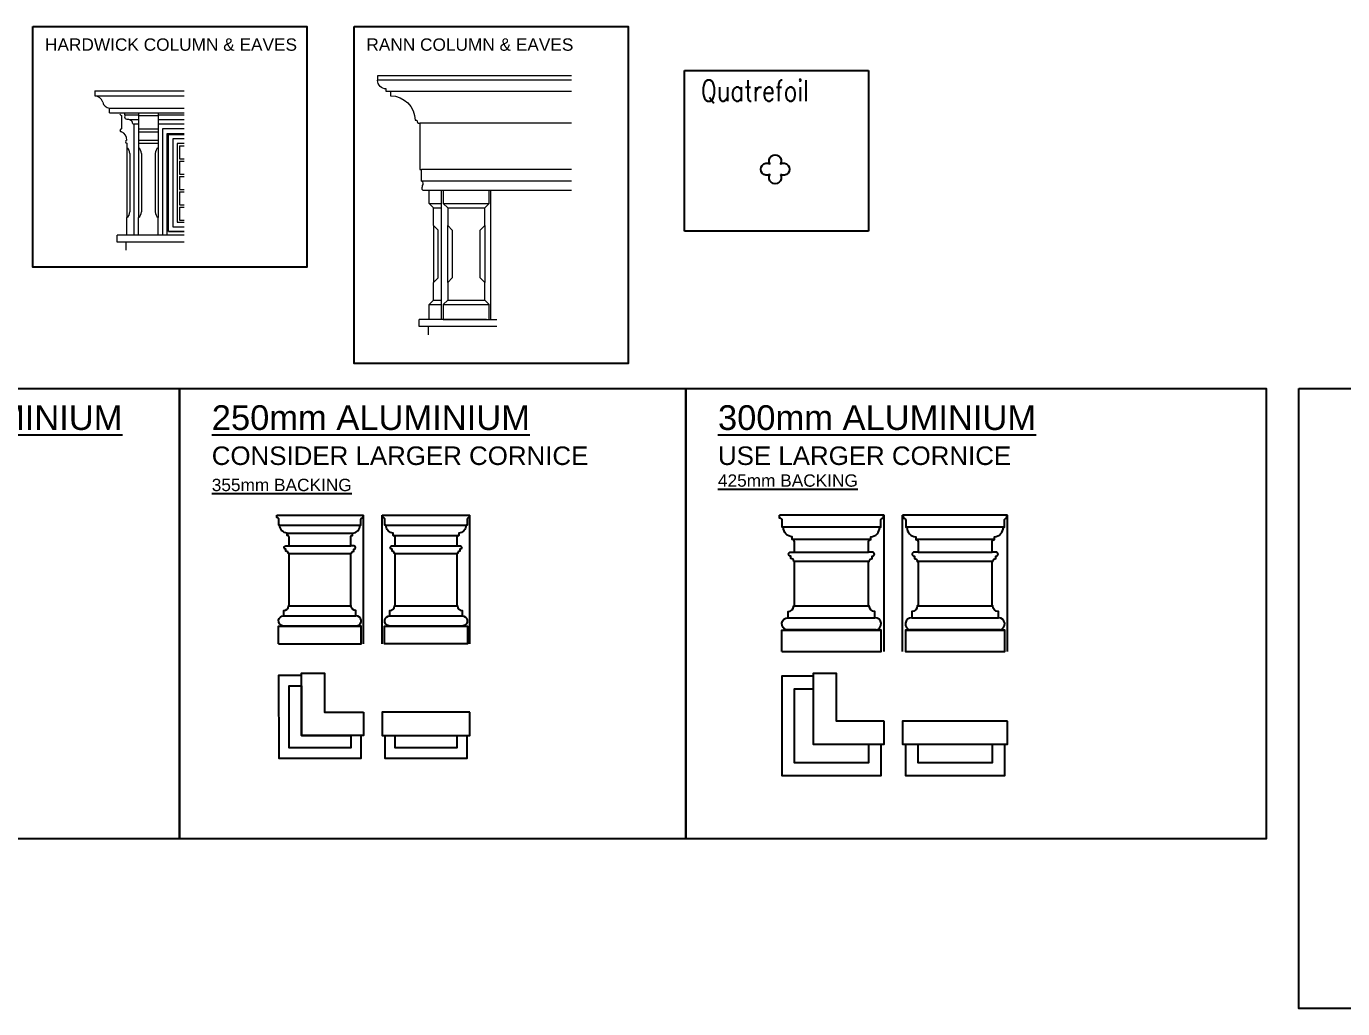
# Model space of a CAD drawing. Header units: millimetres. Extents: x -38686 to 870903, y -23218 to 232707.
# Drawn here: x 9538 to 14869, y 17495 to 21471 of the extents above; entities that cross this region are included whole.
import ezdxf

# ---------------------------------------------------------------- set-up
doc = ezdxf.new("R2010")
doc.units = ezdxf.units.MM
doc.header["$LTSCALE"] = 10
for name, color, linetype in [('40 - Detail Outline', 142, 'Continuous'), ('41 - Detail', 7, 'Continuous'), ('House', 7, 'Continuous'), ('Map', 7, 'Continuous')]:
    doc.layers.add(name, color=color, linetype=linetype)
doc.styles.add('1-20', font='romans.shx', dxfattribs={"width": 0.8, "height": 35})
doc.styles.add('1-50', font='romans.shx', dxfattribs={"width": 0.8, "height": 85})

msp = doc.modelspace()

# ---------------------------------------------------------------- linework, layer by layer
at = {"color": 8, "lineweight": 5, "transparency": 33554610}
for p, q in [((11746.759, 21270.401), (10960.727, 21270.401)), ((11746.759, 21252.39), (10960.727, 21252.39)), ((11746.759, 21207.39), (11013.727, 21207.39)), ((11746.759, 21078.395), (11131.721, 21078.395)), ((11746.759, 20891.012), (11138.721, 20891.012)), ((11746.759, 20843.532), (11139.682, 20843.532)), ((11746.759, 20806.124), (11169.814, 20806.124))]:
    msp.add_line(p, q, dxfattribs=at)
at = {"layer": '40 - Detail Outline', "color": 8, "lineweight": 5, "ltscale": 10}
for p, q in [((9816.325, 21209.44), (10177.754, 21209.44)), ((9816.325, 21209.44), (9816.325, 21189.14)), ((9816.325, 21189.14), (10177.754, 21189.14)), ((9874.825, 21139.24), (9874.825, 21139.383)), ((9874.825, 21139.24), (10177.754, 21139.24)), ((9874.825, 21119.94), (9874.825, 21139.24)), ((9874.825, 21119.94), (9935.617, 21119.94)), ((9923.617, 21110.44), (9923.617, 21055.44)), ((9935.617, 21119.94), (10177.754, 21119.94)), ((9935.617, 21119.94), (9935.617, 21112.44)), ((9935.617, 21112.44), (9941.252, 21112.186)), ((9941.252, 21112.186), (9992.617, 21112.186)), ((9992.618, 21119.94), (9992.617, 20979.439)), ((9992.618, 21110.44), (10072.617, 21110.441)), ((10072.617, 21119.94), (10072.618, 20979.439)), ((10072.617, 21112.186), (10177.754, 21112.186)), ((9945.117, 21095.44), (9953.617, 21095.44)), ((9953.617, 21092.94), (9953.617, 21095.44)), ((9954.313, 21093.031), (9992.617, 21093.031)), ((9975.617, 20625.948), (9975.617, 21075.44)), ((9975.617, 21075.44), (9992.617, 21075.44)), ((10072.617, 21093.031), (10177.754, 21093.031)), ((10072.617, 21075.44), (10177.754, 21075.44)), ((9992.617, 21055.44), (10072.617, 21055.441)), ((9992.617, 21043.44), (10072.617, 21043.441)), ((9992.617, 21009.44), (10072.617, 21009.441)), ((9945.617, 20997.44), (9945.617, 20979.44)), ((9945.617, 20979.44), (9945.618, 20696.376)), ((9957.617, 20955.44), (9957.617, 20720.211)), ((9992.617, 20997.44), (10072.617, 20997.441)), ((9992.617, 20979.44), (9992.617, 20696.376)), ((10004.617, 20955.44), (10004.617, 20720.211)), ((10060.618, 20955.44), (10060.618, 20720.344)), ((10072.618, 20979.44), (10072.617, 20696.377)), ((10158.645, 20987.412), (10158.645, 20934.412)), ((10158.645, 20987.412), (10177.754, 20987.412)), ((10158.645, 20934.412), (10177.754, 20934.412)), ((10158.645, 20925.412), (10177.754, 20925.412)), ((10158.645, 20925.412), (10158.645, 20872.412)), ((10158.645, 20872.412), (10177.754, 20872.412)), ((10158.645, 20863.412), (10177.754, 20863.412)), ((10158.645, 20863.412), (10158.645, 20810.447)), ((10158.645, 20810.447), (10177.754, 20810.447)), ((10158.645, 20801.447), (10177.754, 20801.447)), ((10158.645, 20801.447), (10158.645, 20748.447)), ((11169.814, 20754.012), (11169.814, 20806.124)), ((11419.814, 20806.124), (11169.814, 20806.124)), ((11219.814, 20284.621), (11219.814, 20806.124)), ((11226.814, 20806.124), (11226.814, 20754.012)), ((11412.814, 20754.012), (11412.814, 20806.124)), ((11419.814, 20284.545), (11419.814, 20806.124)), ((10158.645, 20748.447), (10177.754, 20748.447)), ((10158.645, 20739.447), (10177.754, 20739.447)), ((10158.645, 20739.447), (10158.645, 20686.447)), ((11187.814, 20736.012), (11169.814, 20754.012)), ((11169.814, 20754.012), (11219.814, 20754.012)), ((11226.814, 20754.012), (11244.814, 20736.012)), ((11226.814, 20754.012), (11412.814, 20754.012)), ((11394.814, 20736.012), (11412.814, 20754.012)), ((9945.617, 20625.948), (9945.617, 20696.376)), ((9992.617, 20625.948), (9992.617, 20696.376)), ((10072.617, 20625.948), (10072.618, 20696.376)), ((10158.645, 20686.447), (10177.754, 20686.447)), ((11187.814, 20664.012), (11187.814, 20736.012)), ((11187.814, 20736.012), (11219.814, 20736.012)), ((11244.814, 20736.012), (11244.814, 20664.012)), ((11244.814, 20736.012), (11394.814, 20736.012)), ((11394.814, 20664.012), (11394.814, 20736.012)), ((10113.617, 20640.72), (10177.754, 20640.72)), ((11205.814, 20646.012), (11187.814, 20664.012)), ((11187.814, 20664.012), (11187.814, 20434.545)), ((11205.814, 20452.545), (11205.814, 20646.012)), ((11244.814, 20664.012), (11262.814, 20646.012)), ((11244.814, 20434.545), (11244.814, 20664.012)), ((11262.814, 20646.012), (11262.814, 20452.545)), ((11376.814, 20646.012), (11394.814, 20664.012)), ((11376.814, 20452.545), (11376.814, 20646.012)), ((11394.814, 20664.012), (11394.814, 20434.545)), ((10177.754, 20625.948), (9905.617, 20625.948)), ((9905.617, 20597.44), (9905.617, 20625.945)), ((9941.617, 20597.44), (9905.617, 20597.44)), ((10177.754, 20597.44), (9941.617, 20597.44)), ((9941.618, 20597.44), (9941.618, 20564.176)), ((11187.814, 20434.545), (11205.814, 20452.545)), ((11187.814, 20362.545), (11187.814, 20434.545)), ((11262.814, 20452.545), (11244.814, 20434.545)), ((11244.814, 20434.545), (11244.814, 20362.545)), ((11394.814, 20434.545), (11376.814, 20452.545)), ((11394.814, 20362.545), (11394.814, 20434.545)), ((11169.814, 20344.545), (11187.814, 20362.545)), ((11169.814, 20284.545), (11169.814, 20344.545)), ((11169.814, 20344.545), (11219.814, 20344.545)), ((11187.814, 20362.545), (11219.814, 20362.545)), ((11244.814, 20362.545), (11226.814, 20344.545)), ((11226.814, 20344.545), (11226.814, 20284.545)), ((11226.814, 20344.545), (11412.814, 20344.545)), ((11244.814, 20362.545), (11394.814, 20362.545)), ((11412.814, 20344.545), (11394.814, 20362.545)), ((11412.814, 20284.545), (11412.814, 20344.545)), ((11401.951, 20284.545), (11129.814, 20284.545)), ((11129.814, 20256.037), (11129.814, 20284.543)), ((11226.814, 20284.545), (11169.814, 20284.545)), ((11226.814, 20284.545), (11412.814, 20284.545)), ((11412.814, 20284.545), (11443.377, 20284.545)), ((11165.814, 20256.037), (11129.814, 20256.037)), ((11443.377, 20256.037), (11165.814, 20256.037)), ((11165.815, 20256.037), (11165.815, 20222.774))]:
    msp.add_line(p, q, dxfattribs=at)
at = {"layer": '40 - Detail Outline', "color": 8}
for p, q in [((10602.495, 19336.593), (10851.98, 19336.593)), ((11031.995, 19336.593), (11281.995, 19336.593)), ((12949.151, 19305.081), (12649.151, 19305.081)), ((13449.651, 19305.081), (13149.651, 19305.081)), ((10602.495, 19124.938), (10851.98, 19124.938)), ((11031.995, 19124.938), (11281.995, 19124.938)), ((12649.151, 19124.928), (12949.151, 19124.928)), ((13149.651, 19124.928), (13449.651, 19124.928)), ((10559.995, 19043.688), (10894.48, 19043.688)), ((10989.495, 19043.688), (11324.495, 19043.688)), ((12598.151, 19027.428), (13000.151, 19027.428)), ((13098.651, 19027.428), (13500.651, 19027.428))]:
    msp.add_line(p, q, dxfattribs=at)
at = {"layer": '40 - Detail Outline', "color": 8, "lineweight": 5, "ltscale": 10, "transparency": 33554610}
for points in [[(11013.727, 21207.39), (10995.727, 21207.39), (10995.727, 21217.39, -0.41421356), (10960.727, 21252.39)], [(11013.727, 21207.39), (11013.727, 21189.39, -0.41421356), (11112.721, 21090.395), (11119.721, 21090.395, 0.41421356), (11131.721, 21078.395)], [(11148.834, 20806.124, -0.41421356), (11140.946, 20814.012, -0.0865769), (11144.932, 20830.76, 0.2419046), (11143.939, 20841.168, 0.25905918), (11138.721, 20843.532), (11138.721, 20891.012)]]:
    msp.add_lwpolyline(points, format="xyb", dxfattribs=at)
at = {"layer": '40 - Detail Outline', "color": 8, "lineweight": 5, "ltscale": 10}
for points in [[(9969.117, 21075.44), (9975.617, 21075.44)], [(10177.754, 21056.44), (10089.617, 21056.44), (10089.617, 20625.948)], [(10108.617, 20625.948), (10108.617, 21037.44), (10177.754, 21037.44)], [(10177.754, 20640.72), (10113.617, 20640.72), (10113.617, 21032.44), (10177.754, 21032.44)], [(10177.754, 21014.912), (10131.145, 21014.912), (10131.145, 20658.947), (10177.754, 20658.947)], [(10177.754, 20996.412), (10149.645, 20996.412), (10149.645, 20677.447), (10177.754, 20677.447)]]:
    msp.add_lwpolyline(points, dxfattribs=at)
at = {"layer": '40 - Detail Outline', "color": 8, "lineweight": 5, "ltscale": 10, "transparency": 33554610}
msp.add_lwpolyline([(11131.721, 21078.395), (11131.721, 20891.012), (11138.721, 20891.012)], dxfattribs=at)
at = {"layer": '40 - Detail Outline', "ltscale": 10}
for points in [[(8509.383, 20004.574), (10159.383, 20004.574), (10159.383, 18182.385), (8509.383, 18182.385)], [(10159.383, 20004.574), (12209.383, 20004.574), (12209.383, 18182.385), (10159.383, 18182.385)], [(12209.383, 20004.574), (14559.383, 20004.574), (14559.383, 18182.385), (12209.383, 18182.385)], [(14692.046, 20004.574), (17371.226, 20004.574), (17371.226, 17495.045), (14692.046, 17495.045)]]:
    msp.add_lwpolyline(points, close=True, dxfattribs=at)
at = {"layer": '40 - Detail Outline', "color": 8}
for points in [[(10559.995, 18971.188), (10559.995, 19043.688), (10576.397, 19044.117, -0.91532375), (10581.245, 19084.938), (10581.245, 19106.188, 0.41421356), (10599.995, 19124.938), (10602.495, 19124.938), (10602.495, 19336.593), (10599.995, 19336.593, 0.41421356), (10589.995, 19346.593), (10589.995, 19354.093), (10589.37, 19354.093, -1), (10589.37, 19367.843), (10602.495, 19367.843), (10602.495, 19402.843, 0.41421356), (10594.995, 19410.343), (10594.995, 19419.093, -0.38973343), (10564.995, 19451.593), (10561.245, 19451.593), (10561.245, 19474.093, 0.41421356), (10552.495, 19482.843), (10552.495, 19492.843)], [(10559.995, 18971.188), (10894.48, 18971.188), (10894.48, 19043.688), (10878.078, 19044.117, 0.91532375), (10873.23, 19084.938), (10873.23, 19106.188, -0.41421356), (10854.48, 19124.938), (10851.98, 19124.938), (10851.98, 19336.593), (10854.48, 19336.593, -0.41421356), (10864.48, 19346.593), (10864.48, 19354.093), (10865.105, 19354.093, 1), (10865.105, 19367.843), (10851.98, 19367.843), (10851.98, 19402.843, -0.41421356), (10859.48, 19410.343), (10859.48, 19419.093, 0.38973343), (10889.48, 19451.593), (10893.23, 19451.593), (10893.23, 19474.093, -0.41421356), (10901.98, 19482.843), (10901.98, 19492.843)], [(11331.995, 19492.843), (11331.995, 19482.843, 0.41421356), (11323.245, 19474.093), (11323.245, 19451.593), (11319.495, 19451.593, -0.38973343), (11289.495, 19419.093), (11289.495, 19410.343, 0.41421356), (11281.995, 19402.843), (11281.995, 19367.843), (11295.12, 19367.843, -1), (11295.12, 19354.093), (11294.495, 19354.093), (11294.495, 19346.593, 0.41421356), (11284.495, 19336.593), (11281.995, 19336.593), (11281.995, 19124.938), (11284.495, 19124.938, 0.41421356), (11303.245, 19106.188), (11303.245, 19084.938, -0.91532375), (11308.093, 19044.117), (11324.495, 19043.688), (11324.495, 18971.188), (10989.495, 18971.188), (10989.495, 19043.688), (11005.897, 19044.117, -0.91532375), (11010.745, 19084.938), (11010.745, 19106.188, 0.41421356), (11029.495, 19124.938), (11031.995, 19124.938), (11031.995, 19336.593), (11029.495, 19336.593, 0.41421356), (11019.495, 19346.593), (11019.495, 19354.093), (11018.87, 19354.093, -1), (11018.87, 19367.843), (11031.995, 19367.843), (11031.995, 19402.843, 0.41421356), (11024.495, 19410.343), (11024.495, 19419.093, -0.38973343), (10994.495, 19451.593), (10990.745, 19451.593), (10990.745, 19474.093, 0.41421356), (10981.995, 19482.843), (10981.995, 19492.843)], [(12598.151, 18940.428), (12598.151, 19027.428), (12617.834, 19027.943, -0.91532375), (12623.651, 19076.928), (12623.651, 19102.428, 0.41421356), (12646.151, 19124.928), (12649.151, 19124.928), (12649.151, 19305.081), (12646.151, 19305.081, 0.41421356), (12634.151, 19317.081), (12634.151, 19326.081), (12633.401, 19326.081, -1), (12633.401, 19342.581), (12649.151, 19342.581), (12649.151, 19384.581, 0.41421356), (12640.151, 19393.581), (12640.151, 19404.081, -0.38973343), (12604.151, 19443.081), (12599.651, 19443.081), (12599.651, 19470.081, 0.41421356), (12589.151, 19480.581), (12589.151, 19492.581)], [(12598.151, 18940.428), (13000.151, 18940.428), (13000.151, 19027.428), (12980.469, 19027.943, 0.91532375), (12974.651, 19076.928), (12974.651, 19102.428, -0.41421356), (12952.151, 19124.928), (12949.151, 19124.928), (12949.151, 19305.081), (12952.151, 19305.081, -0.41421356), (12964.151, 19317.081), (12964.151, 19326.081), (12964.901, 19326.081, 1), (12964.901, 19342.581), (12949.151, 19342.581), (12949.151, 19384.581, -0.41421356), (12958.151, 19393.581), (12958.151, 19404.081, 0.38973343), (12994.151, 19443.081), (12998.651, 19443.081), (12998.651, 19470.081, -0.41421356), (13009.151, 19480.581), (13009.151, 19492.581)], [(13089.651, 19492.581), (13089.651, 19480.581, -0.41421356), (13100.151, 19470.081), (13100.151, 19443.081), (13104.651, 19443.081, 0.38973343), (13140.651, 19404.081), (13140.651, 19393.581, -0.41421356), (13149.651, 19384.581), (13149.651, 19342.581), (13133.901, 19342.581, 1), (13133.901, 19326.081), (13134.651, 19326.081), (13134.651, 19317.081, -0.41421356), (13146.651, 19305.081), (13149.651, 19305.081), (13149.651, 19124.928), (13146.651, 19124.928, -0.41421356), (13124.151, 19102.428), (13124.151, 19076.928, 0.91532375), (13118.334, 19027.943), (13098.651, 19027.428), (13098.651, 18940.428), (13500.651, 18940.428), (13500.651, 19027.428), (13480.969, 19027.943, 0.91532375), (13475.151, 19076.928), (13475.151, 19102.428, -0.41421356), (13452.651, 19124.928), (13449.651, 19124.928), (13449.651, 19305.081), (13452.651, 19305.081, -0.41421356), (13464.651, 19317.081), (13464.651, 19326.081), (13465.401, 19326.081, 1), (13465.401, 19342.581), (13449.651, 19342.581), (13449.651, 19384.581, -0.41421356), (13458.651, 19393.581), (13458.651, 19404.081, 0.38973343), (13494.651, 19443.081), (13499.151, 19443.081), (13499.151, 19470.081, -0.41421356), (13509.651, 19480.581), (13509.651, 19492.581)]]:
    msp.add_lwpolyline(points, format="xyb", dxfattribs=at)
for points in [[(10652.495, 18843.04), (10559.995, 18843.04), (10560.51, 18508.555), (10894.48, 18508.555), (10894.48, 18601.055)], [(12725.151, 18840.055), (12597.637, 18840.055), (12598.151, 18439.055), (13000.151, 18439.055), (13000.151, 18565.055)], [(10990.01, 18601.055), (10990.01, 18508.555), (11323.98, 18508.555), (11323.98, 18601.055)], [(13098.651, 18565.055), (13098.651, 18439.055), (13500.651, 18439.055), (13500.651, 18565.055)]]:
    msp.add_lwpolyline(points, dxfattribs=at)
at = {"layer": '40 - Detail Outline', "color": 8, "ltscale": 10}
for points in [[(10904.495, 18695.055), (10904.495, 18601.055), (10652.495, 18601.055), (10652.495, 18853.055), (10746.495, 18853.055), (10746.495, 18695.055)], [(13012.151, 18659.055), (12819.151, 18659.055), (12819.151, 18852.055), (12725.151, 18852.055), (12725.151, 18565.055), (13012.151, 18565.055)], [(10852.495, 18601.055), (10852.495, 18551.055), (10602.495, 18551.055), (10602.495, 18801.055), (10652.495, 18801.055), (10652.495, 18601.055)], [(12949.151, 18565.055), (12949.151, 18490.055), (12649.151, 18490.055), (12649.151, 18790.055), (12725.151, 18790.055), (12725.151, 18565.055)], [(11334.495, 18695.055), (10979.495, 18695.055), (10979.495, 18601.055), (11334.495, 18601.055)], [(13512.151, 18659.055), (13087.151, 18659.055), (13087.151, 18565.055), (13512.151, 18565.055)], [(11281.995, 18601.055), (11281.995, 18551.055), (11031.995, 18551.055), (11031.995, 18601.055)], [(13449.651, 18565.055), (13449.651, 18490.055), (13149.651, 18490.055), (13149.651, 18565.055)]]:
    msp.add_lwpolyline(points, close=True, dxfattribs=at)
at = {"layer": '40 - Detail Outline', "color": 8, "lineweight": 5, "ltscale": 10}
for centre, radius, start, end in [((9815.939, 21156.487), 32.56, 13.453459, 89.122049), ((9879.272, 21171.638), 32.56, 193.453459, 262.150218), ((9923.617, 21116.44), 6, 144.314665, 270), ((9946.218, 21103.969), 9.601, 121.148077, 180.173555), ((9945.117, 21103.94), 8.5, 180, 270), ((9923.617, 21049.44), 6, 90, 270), ((9908.344, 21009.44), 37.273, 0, 65.810419), ((9945.617, 21003.44), 6, 90, 270), ((9927.617, 20955.44), 30, 0, 53.130102), ((9974.617, 20955.44), 30, 0, 53.130102), ((10090.618, 20955.44), 30, 126.869898, 180), ((9927.617, 20720.376), 30, 306.869898, 0.000734), ((9974.617, 20720.376), 30, 306.869898, 0.000734), ((10090.618, 20720.376), 30, 179.938109, 233.130102)]:
    msp.add_arc(centre, radius, start, end, dxfattribs=at)
msp.add_ellipse((9953.617, 21075.44), major_axis=(0, 17.5), ratio=0.88571429, start_param=4.71238898, end_param=6.28318531, dxfattribs=at)
at = {"layer": '41 - Detail', "color": 8}
for p, q in [((10552.495, 19492.843), (10904.495, 19492.843)), ((10904.495, 18971.188), (10904.495, 19492.843)), ((10979.495, 19492.843), (11334.495, 19492.843)), ((10979.495, 18971.188), (10979.495, 19492.843)), ((11334.495, 18971.188), (11334.495, 19492.843)), ((13012.151, 19492.581), (12589.151, 19492.581)), ((13012.151, 18940.428), (13012.151, 19492.581)), ((13512.151, 19492.581), (13087.151, 19492.581)), ((13087.151, 18940.428), (13087.151, 19492.581)), ((13512.151, 18940.428), (13512.151, 19492.581)), ((10564.995, 19451.593), (10889.48, 19451.593)), ((10594.995, 19419.093), (10859.48, 19419.093)), ((10994.495, 19451.593), (11319.495, 19451.593)), ((11024.495, 19410.343), (11289.495, 19410.343)), ((12994.151, 19443.081), (12604.151, 19443.081)), ((13494.651, 19443.081), (13104.651, 19443.081)), ((10602.495, 19367.843), (10851.98, 19367.843)), ((11031.995, 19367.843), (11281.995, 19367.843)), ((11294.495, 19354.093), (11295.12, 19354.093)), ((12958.151, 19393.581), (12640.151, 19393.581)), ((13458.651, 19393.581), (13140.651, 19393.581)), ((12649.151, 19342.581), (12949.151, 19342.581)), ((13149.651, 19342.581), (13449.651, 19342.581)), ((10581.245, 19084.938), (10873.23, 19084.938)), ((11010.745, 19084.938), (11303.245, 19084.938)), ((10576.397, 19044.117), (10878.078, 19044.117)), ((11005.897, 19044.117), (11308.093, 19044.117)), ((12623.651, 19076.928), (12974.651, 19076.928)), ((13124.151, 19076.928), (13475.151, 19076.928)), ((12980.469, 19027.943), (12617.834, 19027.943)), ((13480.969, 19027.943), (13118.334, 19027.943))]:
    msp.add_line(p, q, dxfattribs=at)
at = {"layer": 'House', "color": 8, "lineweight": 5, "ltscale": 10, "transparency": 33554610}
for p, q in [((10960.727, 21270.401), (10960.727, 21252.39)), ((11169.814, 20806.124), (11148.834, 20806.124))]:
    msp.add_line(p, q, dxfattribs=at)
at = {"layer": 'Map', "color": 6, "ltscale": 10}
for p, q in [((12204.289, 21291.459), (12949.001, 21291.459)), ((12204.289, 20642.072), (12204.289, 21291.459)), ((12949.001, 21291.459), (12949.001, 20642.072)), ((12949.001, 20642.072), (12204.289, 20642.072))]:
    msp.add_line(p, q, dxfattribs=at)
for points in [[(9564.46, 21470.627), (10674.852, 21470.627), (10674.852, 20495.867), (9564.46, 20495.867)], [(10865.983, 21470.627), (11976.376, 21470.627), (11976.376, 20106.18), (10865.983, 20106.18)]]:
    msp.add_lwpolyline(points, close=True, dxfattribs=at)
at = {"layer": 'Map', "color": 8, "ltscale": 10}
msp.add_lwpolyline([(12592.623, 20870.567, -1.71922359), (12549.596, 20870.567, -1.71922359), (12549.596, 20913.594, -1.71922359), (12592.623, 20913.594, -1.71922359)], format="xyb", close=True, dxfattribs=at)

# ---------------------------------------------------------------- texts
at = {"layer": '41 - Detail', "color": 3, "attachment_point": 1, "style": '1-20'}
for s, insert, char_height in [('\\A1;{\\fArial|b0|i0|c0|p34;\\W1;HARDWICK COLUMN & EAVES}', (9614.064, 21421.868), 50), ('\\A1;{\\fArial|b0|i0|c0|p34;\\W1;RANN COLUMN & EAVES}', (10915.587, 21421.868), 50), ('\\A1;{\\fArial|b0|i0|c0|p34;\\W1;\\L200mm ALUMINIUM}', (8639.364, 19937.09), 100), ('\\A1;{\\fArial|b0|i0|c0|p34;\\W1;\\L250mm ALUMINIUM\\P\\pxql;\\H0.75x;\\l\\C1;CONSIDER LARGER CORNICE}', (10289.364, 19937.09), 100), ('\\A1;{\\fArial|b0|i0|c0|p34;\\W1;\\L300mm ALUMINIUM\\P\\H0.75x;\\l\\C1;USE LARGER CORNICE}', (12339.364, 19937.09), 100), ('\\A1;{\\fArial|b0|i0|c0|p34;\\W1;\\L355mm BACKING}', (10289.364, 19639.629), 50), ('\\A1;{\\fArial|b0|i0|c0|p34;\\W1;\\L425mm BACKING}', (12339.364, 19657.399), 50)]:
    msp.add_mtext(s, dxfattribs=dict(at, insert=insert, char_height=char_height))
at = {"layer": 'Map', "color": 6, "ltscale": 10, "insert": (12270.406, 21252.62), "char_height": 85, "attachment_point": 1, "style": '1-50'}
msp.add_mtext_dynamic_manual_height_columns('Quatrefoil', width=635.07963, gutter_width=425, heights=[0], dxfattribs=at)

doc.saveas('drawing.dxf')
